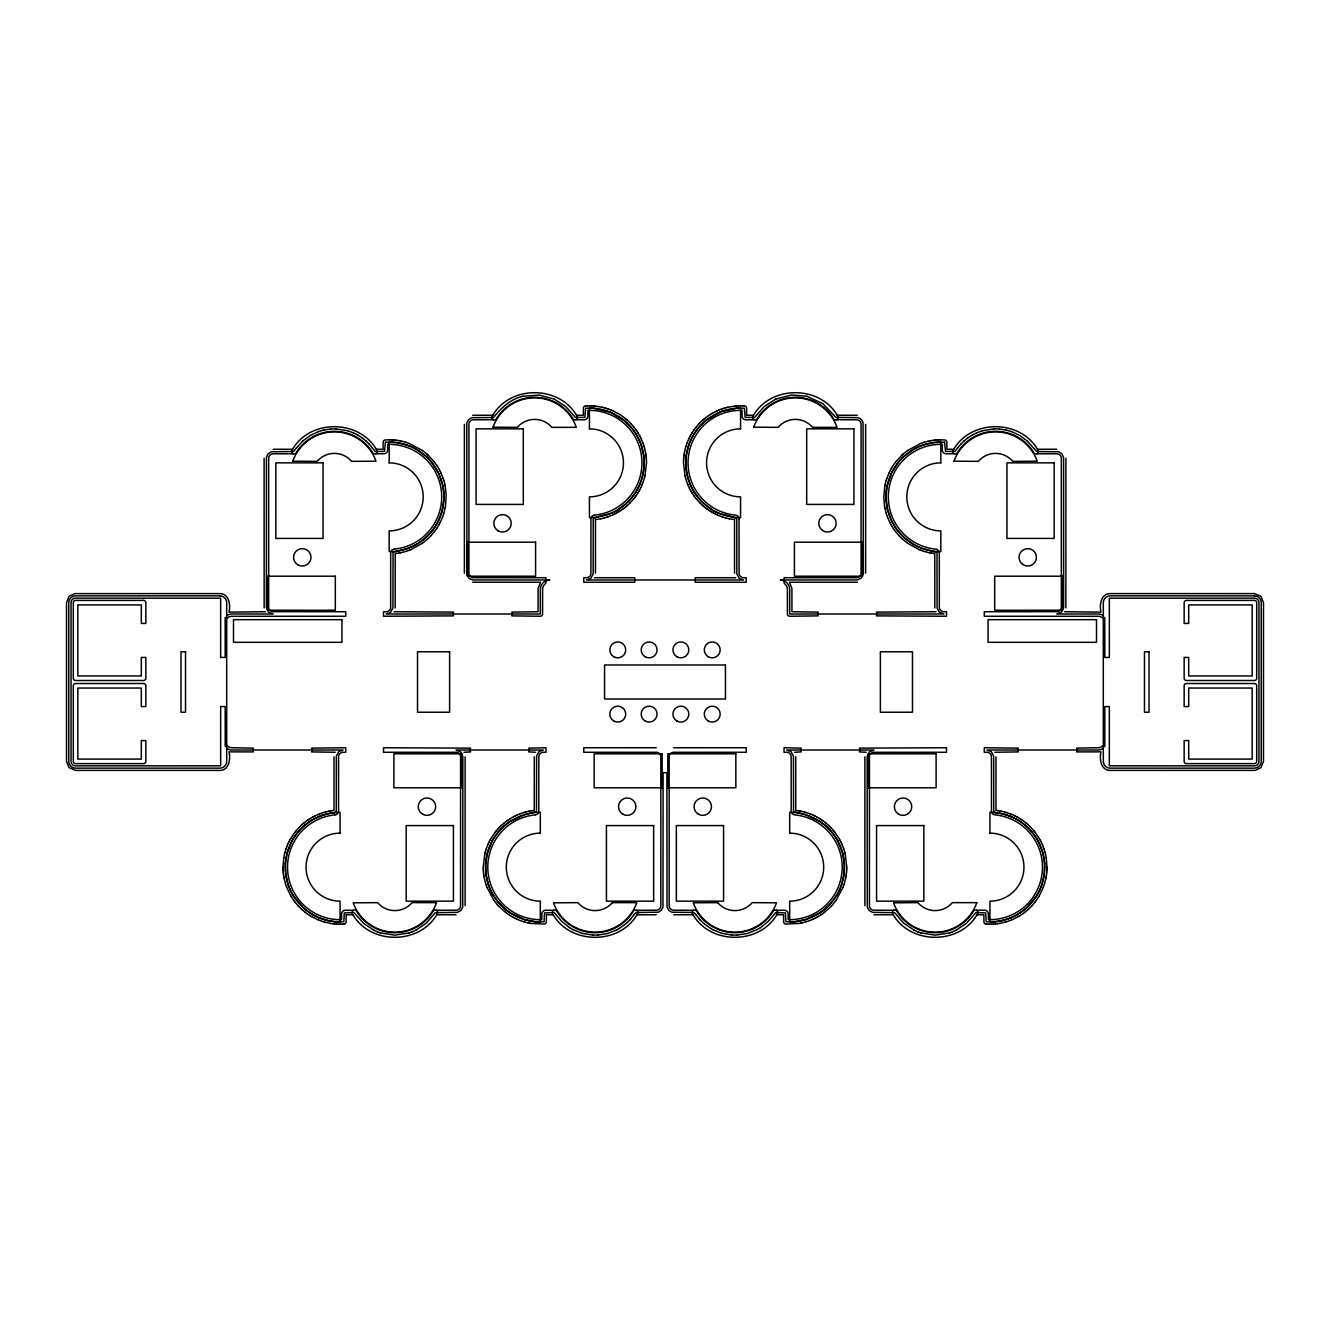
<?xml version="1.0" encoding="UTF-8"?>
<svg xmlns="http://www.w3.org/2000/svg" width="1330" height="1330" viewBox="0 0 1330 1330"><rect width="100%" height="100%" fill="white"/><g stroke="black" fill="none" stroke-linecap="round" stroke-linejoin="round"><path stroke-width="1.5" d="M283.007 867.093L283.756 857.9M443.937 498.634L443.488 489.723M483.256 867.093L484.735 854.242M646.48 462.906L645 475.758M683.52 462.807L683.537 461.045M846.711 868.955L846.745 867.193M1046.976 868.955L1046.993 867.193M285.385 863.569L285.734 874.276L288.178 884.749M385.401 442.242L384.47 451.402L375.127 451.452L372.334 447.944M395.193 607.926L395.226 553.596L396.573 553.43M443.937 498.667L442.092 511.036L438.318 521.077M485.65 863.569L485.999 874.276L488.426 884.749M644.102 466.431L643.753 455.725L641.309 445.251M683.554 460.945L683.637 459.166M846.628 870.834L846.711 869.055M1046.876 870.834L1046.959 869.055M1065.862 607.926L1065.895 458.335M285.385 863.552L287.13 852.979M485.65 863.552L487.395 852.979M644.102 466.448L642.357 477.021M683.637 459.066L683.786 457.304M846.479 872.696L846.612 870.934M1046.727 872.696L1046.876 870.934M683.786 457.221L684.002 455.459M886.512 489.723L886.063 498.634M846.262 874.542L846.462 872.779M1046.511 874.542L1046.71 872.779M445.483 506.098L446.198 495.043L445.151 485.783M684.002 455.359L684.268 453.613M886.512 489.689L887.093 486.182M845.98 876.387L846.246 874.641M1046.245 876.387L1046.494 874.641M283.772 857.8L284.487 854.242M445.151 507.944L445.467 506.198M684.285 453.513L684.601 451.768M884.849 485.783L883.768 496.805L884.516 506.098M845.647 878.232L845.963 876.487M1045.912 878.232L1046.228 876.487M445.118 508.043L443.788 513.38M684.618 451.668L685.449 448.144M884.882 485.683L885.248 483.954M887.093 486.165L891.682 472.632L898.465 462.108M845.631 878.332L844.301 883.652M1045.895 878.332L1044.549 883.652M284.504 854.143L284.936 852.43M484.768 854.143L485.184 852.43M644.551 477.57L644.984 475.857M885.265 483.854L886.212 480.346M284.953 852.33L286.017 848.856M287.147 852.946L291.736 841.325M485.217 852.33L486.265 848.856M487.395 852.946L491.984 841.325M642.357 477.054L639.348 485.45M644.535 477.67L643.471 481.144M685.465 448.044L685.964 446.348M443.755 513.463L442.591 516.905M685.981 446.248L687.161 442.807M688.691 445.251L686.247 455.691L685.898 466.431M886.246 480.246L886.778 478.567M841.574 884.749L844.001 874.309L844.351 863.569M844.267 883.752L843.104 887.193M1041.822 884.749L1044.266 874.309L1044.615 863.569M1044.532 883.752L1043.352 887.193M286.05 848.756L286.648 847.094M486.298 848.756L487.578 845.365M643.437 481.244L642.157 484.635M688.691 445.234L690.652 440.263M886.811 478.468L888.839 473.364M841.558 884.766L839.596 889.737M1041.822 884.766L1039.844 889.737M286.682 846.994L287.33 845.365M442.558 517.004L440.363 522.058M687.194 442.707L688.574 439.349M843.07 887.293L836.088 900.343M1043.318 887.293L1039.378 895.622M287.363 845.265L288.061 843.636M641.426 486.364L642.124 484.735M487.628 845.265L488.326 843.636M288.111 843.553L288.859 841.957M639.331 485.483L637.752 488.675M640.628 488.044L641.376 486.448M488.359 843.553L489.124 841.957M688.624 439.266L689.372 437.67M690.669 440.23L693.113 435.475M888.872 473.264L889.637 471.668M839.579 889.77L838.016 892.962M1039.844 889.77L1037.4 894.525M438.301 521.111L433.713 528.758M439.515 523.704L440.33 522.141M288.909 841.873L289.724 840.294M639.78 489.706L640.578 488.127M689.422 437.57L690.22 436.007M489.157 841.873L489.972 840.294M889.67 471.585L890.485 470.005M438.617 525.35L439.465 523.804M289.757 840.211L290.622 838.665M291.752 841.308L293.531 838.233M637.752 488.692L635.956 491.768M638.865 491.335L639.73 489.789M690.27 435.924L692.099 432.765M490.022 840.211L490.87 838.665M492 841.308L493.779 838.233M890.535 469.922L891.383 468.376M837.135 894.525L838 892.979M438.568 525.433L436.639 528.509M290.672 838.582L294.761 832.447M637.901 492.948L638.816 491.418M693.13 435.459L697.103 429.507M490.92 838.582L495.026 832.447M891.433 468.293L893.361 465.201M837.135 894.541L830.884 903.253L824.45 909.487M1036.469 896.071L1037.383 894.541M1039.329 895.722L1036.353 900.343M293.531 838.199L297.704 832.397M635.956 491.801L632.897 496.19M637.851 493.031L635.84 496.04M692.149 432.682L694.16 429.656M493.796 838.199L497.952 832.397M1036.469 896.088L1026.078 908.324M633.945 914.807L636.122 912.496L658.25 912.197L661.143 910.468L662.972 907.043L663.105 772.68L666.895 772.68L667.028 907.043L668.857 910.468L671.75 912.197L693.878 912.496L696.056 914.807M436.589 528.592L434.478 531.551M893.411 465.118L895.522 462.175M633.928 914.807L630.62 919.063M296.457 447.944L293.514 451.485L271.237 451.801L267.945 453.979L266.416 457.62L266.382 607.212L268.394 612.016L273.199 613.995L232.002 613.995A9.061 9.061 0 0 0 226.965 615.524L226.699 615.707M957.667 447.944L954.874 451.452L945.53 451.402L944.566 442.208M433.696 528.775L431.535 531.601M634.726 497.553L635.773 496.123M694.227 429.59L696.438 426.697M836.038 900.41L832.613 904.733M1035.239 901.84L1036.286 900.41M296.457 447.944L302.675 441.095M957.683 447.944L960.609 444.37M434.411 531.634L430.854 535.824M294.828 832.381L295.925 830.984M631.783 497.603L632.897 496.223M633.562 499.016L634.659 497.62M697.103 429.49L705.798 420.513M495.076 832.381L496.173 830.984M895.589 462.092L901.79 455.259M1035.172 901.923L1031.615 906.112M431.519 531.634L423.938 539.199L416.573 544.303M295.992 830.918L299.682 826.844M297.721 832.381L300.065 829.704M631.767 497.62L629.423 500.296M633.496 499.082L629.805 503.156M696.504 426.631L698.898 423.888M496.24 830.918L497.387 829.571M497.969 832.381L500.313 829.704M898.482 462.092L902.073 458.135M630.603 919.08L629.572 920.21M497.453 829.488L498.634 828.174M831.366 906.112L832.547 904.799M960.626 444.353L963.884 441.095M629.572 920.21L626.247 923.436M430.787 535.89L428.21 538.467M300.081 829.687L303.922 825.963M698.965 423.821L700.195 422.541M629.406 500.313L625.566 504.037M498.7 828.108L499.93 826.844M500.329 829.687L504.186 825.963M831.3 906.179L824.467 912.38M1031.548 906.179L1027.591 910.003M700.262 422.475L702.905 419.997M628.475 504.469L629.738 503.239M299.749 826.761L301.012 825.531M499.997 826.761L501.277 825.531M902.089 458.119L903.369 456.888M428.144 538.534L422.441 543.205M627.095 505.716L628.392 504.536M301.095 825.465L302.409 824.284M901.856 455.193L903.17 453.995M903.386 456.872L913.427 449.424M501.344 825.465L504.087 823.071M302.675 441.078L310.106 435.575L318.469 431.618M963.901 441.078L967.475 438.152M626.231 923.436L619.381 928.44M702.988 419.931L704.335 418.784M625.549 504.053L619.88 508.409M625.665 506.93L627.012 505.782M302.475 824.218L303.822 823.071M303.938 825.947L309.607 821.591M903.236 453.929L907.559 450.521M504.203 825.947L506.946 823.686M1024.715 909.487L1026.062 908.34M1027.525 910.069L1024.715 912.38M704.418 418.717L705.798 417.62M705.814 420.496L721.259 411.585L736.97 408.194L744.351 408.21L745.149 417.337L754.625 417.454L764.201 406.564L775.856 399.05M624.202 508.093L625.582 506.996M303.905 823.004L306.781 820.793M504.153 823.004L507.046 820.793M823.054 910.601L824.434 909.504M1024.682 909.504L1017.35 914.591M705.881 417.554L710.403 414.428M622.706 509.207L624.119 508.143M506.963 823.669L509.872 821.591M823.037 910.618L820.128 912.696M824.384 912.447L821.425 914.558M1103.302 748.291L1103.036 748.491A9.061 9.061 0 0 1 1097.998 750.02L986.91 750.02L991.266 751.583L993.676 756.105L993.726 811.101L995.305 812.613M1023.219 913.494L1024.632 912.447M967.475 438.135L972.662 434.794M422.375 543.272L411.053 549.556M621.177 510.271L622.623 509.257M306.864 820.743L308.311 819.729M907.625 450.454L920.676 443.488M507.112 820.743L508.575 819.729M1023.136 913.544L1020.11 915.572M760.494 927.625L768.291 921.324L775.772 912.513L785.465 912.929L785.914 921.79L795.041 921.673L805.581 919.579M619.863 508.409C612.798 515.425 600.279 514.328 593.213 518.899L593.18 573.895L590.753 578.417L586.43 579.98L743.603 579.98L739.247 578.417L736.82 573.895L736.787 518.899C729.705 514.344 717.202 515.408 710.137 508.409M619.597 511.285L621.093 510.321M308.394 819.679L309.89 818.715M309.624 821.591L312.65 819.712M508.659 819.679L510.138 818.715M509.889 821.591L524.402 814.725M820.111 912.713L805.598 919.562M821.342 914.608L818.249 916.536M760.494 927.625L757.169 929.57M710.486 414.378L711.999 413.464M618.001 512.233L619.514 511.335M309.973 818.665L313.115 816.853M510.221 818.665L513.38 816.853M1018.514 916.536L1020.027 915.622M619.381 928.44L616.688 929.936M416.556 544.319L411.801 546.763M712.082 413.414L716.97 410.904M616.372 513.147L617.918 512.283M913.444 449.407L918.199 446.963M312.666 819.696L319.084 816.537M816.62 917.434L818.166 916.586M1017.334 914.591L1010.916 917.75M1018.431 916.586L1011.814 919.845M972.679 434.794L976.818 432.749M757.152 929.587L747.128 933.544L737.219 935.106M614.709 513.995L616.289 513.197M313.198 816.803L314.778 816.005M513.463 816.803L515.026 816.005M814.974 918.299L816.537 917.484M415.741 930.285L426.564 922.92L435.292 912.679L457.42 912.347L460.828 910.518L462.724 907.043L462.857 756.837L460.895 752.032L456.04 750.02L543.355 750.02L538.999 751.583L536.572 756.105L536.472 811.549L524.419 814.708M616.671 929.936L607.328 933.544L598.201 935.057M956.054 930.285L966.295 923.436L976.037 912.513L985.73 912.929L986.162 921.79L995.305 921.673M415.725 930.285L412.2 931.848M956.037 930.285L952.513 931.848M613.03 514.81L614.626 514.045M314.861 815.955L318.186 814.459M515.126 815.955L516.722 815.19M813.278 919.097L814.874 918.332M775.872 399.05L791.483 395.01L806.828 396.257M375.808 453.73L384.004 453.779A3.824 3.824 0 0 0 387.662 450.006L387.662 444.37L389.175 444.336A52.518 52.518 0 0 1 441.627 494.278A52.518 52.518 0 0 1 394.328 549.124M576.073 419.715L584.252 419.781A3.824 3.824 0 0 0 587.927 416.007L587.927 410.355L589.439 410.338A52.518 52.518 0 0 1 641.891 460.28A52.518 52.518 0 0 1 594.577 515.126M717.07 410.87L718.682 410.155M411.768 546.763L406.797 548.741M611.318 515.541L612.931 514.843M836.786 419.715L857.002 419.798A4.539 4.539 0 0 1 861.075 423.871L861.075 573.629A4.539 4.539 0 0 1 857.002 577.702L784.018 577.719L784.235 583.471A7.182 7.182 0 0 1 787.377 588.725L787.427 613.995A2.261 2.261 0 0 0 789.688 616.256L818.216 615.873A4.904 4.904 0 0 1 818.216 612.116L791.949 611.717L791.899 588.392L789.488 582.257L857.301 582.224M918.232 446.946L923.203 444.985M1037.034 453.73L1057.267 453.813A4.539 4.539 0 0 1 1061.323 457.869L1061.323 607.627A4.539 4.539 0 0 1 1057.267 611.7L984.283 611.717L984.283 616.256L1098.68 616.289A6.8 6.8 0 0 1 1101.789 617.403L1101.938 617.536A2.261 2.261 0 0 0 1104.764 617.436L1104.814 657.436L1109.336 657.436L1109.336 598.201L1254.872 598.151A4.539 4.539 0 0 1 1258.945 602.207L1258.945 761.791A4.539 4.539 0 0 1 1254.872 765.864L1109.336 765.814L1109.336 706.562L1104.814 706.562L1104.814 746.612A2.261 2.261 0 0 0 1101.938 746.479L1101.789 746.596A6.8 6.8 0 0 1 1098.68 747.709L1076.602 748.142A4.904 4.904 0 0 1 1076.602 751.899L1101.024 751.866C1099.162 758.615 1100.941 770.552 1110.101 770.419L1255.204 770.386L1260.923 767.676L1263.5 761.342L1263.5 602.656L1260.923 596.322L1254.439 593.596L1110.101 593.596C1100.941 593.463 1099.162 605.383 1101.024 612.149L1064.665 611.717M516.805 815.157L520.163 813.761M353.414 910.285L345.235 910.219A3.824 3.824 0 0 0 341.577 913.993L341.561 919.645L340.064 919.662A52.518 52.518 0 0 1 287.596 869.72A52.518 52.518 0 0 1 334.911 814.874M553.679 910.285L545.599 910.219A3.824 3.824 0 0 0 541.825 913.993L541.825 919.645L540.312 919.662A52.518 52.518 0 0 1 487.861 869.72A52.518 52.518 0 0 1 535.159 814.874M693.479 910.285L673.246 910.202A4.539 4.539 0 0 1 669.173 906.129L669.173 756.371A4.539 4.539 0 0 1 673.246 752.298L746.23 752.281L746.23 747.743L673.712 747.743M813.195 919.13L809.837 920.526M893.727 910.285L873.494 910.202A4.539 4.539 0 0 1 869.438 906.129L869.438 756.371A4.539 4.539 0 0 1 873.494 752.298L946.495 752.281L946.495 747.743L859.396 748.142A4.904 4.904 0 0 1 859.396 751.899L866.096 752.281M976.835 432.749L982.637 430.671M718.782 410.122L722.19 408.842M409.324 550.238L410.97 549.589M611.218 515.591L607.81 516.871M318.269 814.409L319.915 813.761M319.1 816.52L320.746 815.872M1009.254 918.415L1010.9 917.766M1010.085 920.526L1011.731 919.878M412.2 931.848L409.291 932.895M952.513 931.848L949.603 932.895M409.224 550.271L405.783 551.451M920.776 443.439L924.217 442.275M319.998 813.727L323.456 812.563M320.763 815.872L327.612 813.794M520.263 813.727L523.704 812.563M809.737 920.56L806.296 921.723M1009.237 918.432L1002.388 920.493M1010.002 920.56L1006.544 921.723M318.485 431.602L323.656 430.089M722.273 408.809L723.952 408.277M406.781 548.741L393.065 552.316L392.932 607.827L390.488 612.415L386.166 613.995L540.312 613.995L540.312 589.439A9.443 9.443 0 0 1 549.756 579.98L472.798 579.963L469.158 578.467L466.946 575.192L466.764 423.023L468.609 419.532L472.067 417.653L493.463 417.52C500.978 408.21 510.637 398.784 523.156 396.257M607.727 516.905L604.252 517.952M923.22 444.985L933.66 442.541L944.4 442.192M409.291 932.895L394.844 935.156L380.397 932.895M949.603 932.895L935.156 935.156L920.709 932.895M724.052 408.244L725.748 407.761M405.683 551.468L400.363 552.814M924.317 442.242L927.825 441.311M323.539 812.53L325.235 812.048M523.804 812.53L525.5 812.048M806.196 921.757L802.688 922.704M1004.765 922.239L1006.461 921.757M982.654 430.671L994.059 428.875M725.848 407.728L727.56 407.296M602.44 518.401L604.153 517.985M325.335 812.015L328.876 811.2M525.599 812.015L527.312 811.599M1004.665 922.272L999.279 923.436M523.172 396.257L539.265 395.077L554.128 399.05M323.672 430.089L330.522 429.008M727.66 407.279L734.925 406.082M927.924 441.294L929.637 440.912M600.611 518.8L602.34 518.434M327.629 813.794L334.678 812.63M527.412 811.566L529.14 811.2M800.86 923.087L802.589 922.721M1002.371 920.51L995.322 921.673M929.737 440.895L931.482 440.579M398.518 553.147L400.264 552.831M600.512 518.816L595.474 519.581L595.474 573.163M328.976 811.184L330.721 810.868M529.224 811.184L530.969 810.868M799.031 923.436L800.776 923.12M931.582 440.562L933.327 440.296M396.673 553.413L398.418 553.164M330.804 810.851L332.567 810.585M531.069 810.851L534.261 810.419L534.261 756.837M798.931 923.452L785.614 924.051A2.261 2.261 0 0 1 783.653 921.906L783.636 914.757L776.72 914.757M997.434 923.702L999.196 923.452M933.427 440.296L935.19 440.08M332.666 810.569L334.013 810.419L334.013 756.837M995.588 923.918L997.334 923.718M343.988 924.067L344.138 924.051A2.261 2.261 0 0 0 346.099 921.906L346.099 914.757L353.032 914.757M585.649 405.933L585.499 405.933A2.261 2.261 0 0 0 583.388 408.094L583.388 415.243L576.472 415.243M735.025 406.066L736.787 405.933M935.273 440.08L937.035 439.931M334.695 812.613L336.274 811.101L336.324 756.105L338.734 751.583L343.09 750.02L232.002 750.02A9.061 9.061 0 0 1 226.965 748.491L226.699 748.291M993.726 924.067L995.488 923.934M330.538 429.008L335.925 428.875M598.184 935.057L592.781 935.106M585.749 405.916L587.511 405.833M472.699 415.276L492.832 415.243M736.887 405.916L738.649 405.833M385.6 442.192L396.307 442.541L406.781 444.985M937.135 439.931L938.913 439.848M341.976 924.167L343.738 924.084M991.864 924.167L993.626 924.084M737.219 935.106L731.816 935.057M994.075 428.875L999.462 429.008M587.611 405.833L589.389 405.8M738.749 405.833L740.511 405.8M389.125 439.814L385.135 439.964A2.261 2.261 0 0 0 383.14 442.092L383.123 449.257L376.207 449.257M939.013 439.831L940.776 439.814M340.114 924.2L341.877 924.167M989.986 924.2L991.764 924.167M753.528 415.243L746.612 415.243L746.612 408.244A2.261 2.261 0 0 0 744.634 405.949L744.351 405.933M837.168 415.243L857.301 415.276M273.199 449.257L292.567 449.257M953.793 449.257L946.877 449.257L946.86 442.092A2.261 2.261 0 0 0 944.899 439.964L940.875 439.814M1037.433 449.257L1056.801 449.257M594.261 577.719L634.776 577.719L634.776 582.257L583.77 582.257L583.77 577.719L586.846 577.702A4.539 4.539 0 0 0 590.919 573.629L590.936 518.899A3.824 3.824 0 0 1 594.294 515.109M735.739 577.719L695.224 577.719L695.224 582.257L746.23 582.257L746.23 577.719L743.154 577.702A4.539 4.539 0 0 1 739.081 573.629L739.048 518.783M265.335 611.717L228.976 612.149C230.838 605.383 229.059 593.463 219.899 593.596L74.796 593.629L69.077 596.322L66.5 602.656L66.5 761.342L69.077 767.676L75.561 770.419L219.899 770.419C229.059 770.552 230.838 758.615 228.976 751.866L253.398 751.899A4.904 4.904 0 0 1 253.398 748.142L231.32 747.709A6.8 6.8 0 0 1 228.211 746.596L228.062 746.479A2.261 2.261 0 0 0 225.236 746.579L225.186 706.562L220.664 706.562L220.664 765.814L75.128 765.864A4.539 4.539 0 0 1 71.055 761.791L71.055 602.207A4.539 4.539 0 0 1 75.128 598.151L220.664 598.201L220.664 657.436L225.186 657.436L225.186 617.386A2.261 2.261 0 0 0 228.062 617.536L228.211 617.403A6.8 6.8 0 0 1 231.32 616.289L345.717 616.256L345.717 611.717L272.733 611.7A4.539 4.539 0 0 1 268.677 607.627L268.677 457.869A4.539 4.539 0 0 1 272.733 453.813L292.966 453.73M393.996 611.717L453.58 612.116A4.904 4.904 0 0 0 453.58 615.873L383.506 616.256L383.506 611.717L386.598 611.7A4.539 4.539 0 0 0 390.671 607.627L390.688 552.914A3.824 3.824 0 0 1 394.046 549.107M936.004 611.717L876.42 612.116A4.904 4.904 0 0 1 876.42 615.873L946.495 616.256L946.495 611.717L943.402 611.7A4.539 4.539 0 0 1 939.329 607.627L939.312 552.798A3.89 3.89 0 0 0 935.672 549.124A52.518 52.518 0 0 1 888.374 494.278A52.518 52.518 0 0 1 940.825 444.336L942.338 444.37L942.338 450.122M656.288 747.743L583.77 747.743L583.77 752.281L656.754 752.298A4.539 4.539 0 0 1 660.827 756.371L660.827 906.129A4.539 4.539 0 0 1 656.754 910.202L636.521 910.285M335.226 752.281L311.602 751.899A4.904 4.904 0 0 0 311.602 748.142L345.717 747.743L345.717 752.281L342.641 752.298A4.539 4.539 0 0 0 338.568 756.371L338.551 811.101A3.824 3.824 0 0 1 335.193 814.891M463.904 752.281L470.604 751.899A4.904 4.904 0 0 1 470.604 748.142L383.506 747.743L383.506 752.281L456.506 752.298A4.539 4.539 0 0 1 460.562 756.371L460.562 906.129A4.539 4.539 0 0 1 456.506 910.202L436.273 910.285M535.491 752.281L528.791 751.899A4.904 4.904 0 0 0 528.791 748.142L545.982 747.743L545.982 752.281L542.889 752.298A4.539 4.539 0 0 0 538.833 756.371L538.8 811.101A3.824 3.824 0 0 1 535.441 814.891M794.509 752.281L801.209 751.899A4.904 4.904 0 0 1 801.209 748.142L784.018 747.743L784.018 752.281L787.111 752.298A4.539 4.539 0 0 1 791.167 756.371L791.2 811.217A3.89 3.89 0 0 0 794.841 814.874A52.518 52.518 0 0 1 842.139 869.72A52.518 52.518 0 0 1 789.688 919.662L788.175 919.645L788.175 913.993A3.824 3.824 0 0 0 784.401 910.219L776.321 910.285M994.774 752.281L1018.398 751.899A4.904 4.904 0 0 1 1018.398 748.142L984.283 747.743L984.283 752.281L987.359 752.298A4.539 4.539 0 0 1 991.432 756.371L991.465 811.217M612.332 902.654L636.771 902.654A44.206 44.206 0 0 1 553.48 902.821L577.868 902.654A22.61 22.61 0 0 0 612.299 902.638M717.668 902.654L693.279 902.821A44.206 44.206 0 0 0 776.52 902.821L752.132 902.654A22.61 22.61 0 0 1 717.701 902.638M976.586 910.285L984.649 910.219A3.824 3.824 0 0 1 988.473 913.876M436.656 914.757L456.04 914.757M553.28 914.757L546.364 914.757L546.364 921.757A2.261 2.261 0 0 1 544.386 924.051L531.069 923.452M636.92 914.757L656.288 914.757M673.712 914.757L693.08 914.757M873.96 914.757L893.344 914.757M976.968 914.757L983.901 914.757L983.901 921.906A2.261 2.261 0 0 0 985.863 924.051L986.162 924.067M740.611 405.8L742.389 405.833M589.489 405.8L591.251 405.833M389.225 439.814L390.987 439.831M988.124 924.167L989.886 924.2M338.236 924.167L340.015 924.2M335.941 428.875L347.346 430.671M742.489 405.833L744.251 405.916M591.351 405.833L593.114 405.916M391.087 439.848L392.865 439.931M472.699 582.224L540.512 582.257L538.101 588.392L538.052 611.717L511.784 612.116A4.904 4.904 0 0 1 511.784 615.873L540.312 616.256A2.261 2.261 0 0 0 542.574 613.995L542.623 588.725A7.182 7.182 0 0 1 545.765 583.471L545.982 577.719L472.998 577.702A4.539 4.539 0 0 1 468.925 573.629L468.925 423.871A4.539 4.539 0 0 1 472.998 419.798L493.214 419.715M986.262 924.084L988.024 924.167M336.374 924.084L338.136 924.167M592.781 935.106L582.141 933.344L572.848 929.587M731.799 935.057L721.941 933.344L713.329 929.936M593.213 405.933L594.976 406.066M392.965 439.931L394.727 440.08M334.695 921.673L343.838 921.79L344.271 912.929L353.963 912.513L363.705 923.436L373.946 930.285M334.512 923.934L336.274 924.067M999.478 429.008L1006.328 430.089M595.075 406.082L602.34 407.279M394.81 440.08L396.573 440.296M933.427 553.43L934.774 553.596L934.807 607.926M997.334 810.569L995.987 810.419L995.987 756.837M995.322 812.63L1002.371 813.794M334.678 921.673L327.629 920.51M332.666 923.718L334.412 923.918M396.673 440.296L398.418 440.562M931.582 553.164L933.327 553.413M997.434 810.585L999.196 810.851M798.931 810.851L795.739 810.419L795.739 756.837M330.804 923.452L332.567 923.702M398.518 440.579L400.264 440.895M929.737 552.831L931.482 553.147M729.488 518.816L734.526 519.581L734.526 573.163M999.279 810.868L1001.025 811.184M799.031 810.868L800.776 811.184M529.224 923.12L530.969 923.436M330.721 923.436L325.335 922.272M929.637 552.814L924.317 551.468M400.363 440.912L402.076 441.294M727.66 518.434L729.389 518.8M1001.124 811.2L1004.665 812.015M800.86 811.2L802.589 811.566M527.412 922.721L529.14 923.087M1006.345 430.089L1011.515 431.602M602.44 407.296L604.153 407.728M725.848 517.985L727.56 518.401M402.175 441.311L405.683 442.242M1002.388 813.794L1009.237 815.872M802.688 811.599L804.401 812.015M527.312 922.704L523.804 921.757M327.612 920.493L320.763 918.432M806.845 396.257L822.854 403.672L835.938 417.387L857.85 417.637L860.909 419.083L863.054 422.308L863.336 573.895L861.391 577.968L857.268 579.947L780.245 579.98A9.443 9.443 0 0 1 789.688 589.439L789.688 613.995L943.868 613.995L939.063 612.016L937.085 607.893L936.985 552.465L923.22 548.741M604.252 407.761L605.948 408.244M725.748 517.952L722.273 516.905M1004.765 812.048L1006.461 812.53M804.5 812.048L806.196 812.53M805.581 814.708L793.528 811.549L793.428 756.105L791.001 751.583L786.645 750.02L873.96 750.02L869.172 751.982L867.143 756.803L867.276 907.043L869.172 910.518L872.58 912.347L894.708 912.679L903.436 922.92L914.259 930.285M524.419 919.579L534.926 921.673L544.086 921.79L544.535 912.929L554.228 912.513L561.692 921.324L569.506 927.625M323.539 921.757L325.235 922.239M347.363 430.671L353.165 432.749M606.048 408.277L607.727 408.809M924.217 551.451L920.776 550.271M405.783 442.275L409.224 443.439M1006.544 812.563L1010.002 813.727M806.296 812.563L809.737 813.727M805.598 814.725L820.111 821.591M524.402 919.562L509.889 912.713M523.704 921.723L520.263 920.56M323.456 921.723L319.998 920.56M920.709 932.895L917.8 931.848M380.397 932.895L377.487 931.848M607.81 408.842L611.218 410.122M923.203 548.741L918.232 546.763M722.19 516.871L718.782 515.591M406.797 444.985L411.768 446.946M1011.532 431.618L1019.894 435.558L1027.325 441.078M919.03 549.589L920.676 550.238M409.324 443.488L422.375 450.454M1010.085 813.761L1011.731 814.409M1009.254 815.872L1010.9 816.52M809.837 813.761L813.195 815.157M520.163 920.526L516.805 919.13M319.1 917.766L320.746 918.415M318.269 919.878L319.915 920.526M917.8 931.848L914.275 930.285M377.487 931.848L373.963 930.285M954.192 453.73L946.112 453.779A3.824 3.824 0 0 1 942.288 450.122M753.927 419.715L745.864 419.781A3.824 3.824 0 0 1 742.04 416.124L742.074 410.355L740.561 410.338A52.518 52.518 0 0 0 688.109 460.28A52.518 52.518 0 0 0 735.424 515.126A3.89 3.89 0 0 1 739.148 518.783M611.318 410.155L612.931 410.87M918.947 549.556L907.625 543.272M717.07 514.843L718.682 515.541M1011.814 814.459L1015.139 815.955M1010.916 816.537L1017.334 819.696M319.084 917.75L312.666 914.591M318.186 919.845L311.569 916.586M353.182 432.749L357.321 434.794M554.144 399.05L565.782 406.564L575.375 417.454L584.851 417.337L585.649 408.21L592.997 408.177L610.387 412.234L624.186 420.496M918.199 546.763L913.444 544.319M613.03 410.904L617.918 413.414M715.374 514.045L716.97 514.81M411.801 446.963L416.556 449.407M813.278 815.19L814.874 815.955M515.126 918.332L516.722 919.097M713.711 513.197L715.291 513.995M1015.222 816.005L1016.802 816.803M814.974 816.005L816.537 816.803M513.463 917.484L515.026 918.299M713.312 929.936L710.619 928.44M572.831 929.57L569.506 927.625M712.082 512.283L713.628 513.147M1016.885 816.853L1020.027 818.665M816.62 816.853L819.779 818.665M511.834 916.586L513.38 917.434M357.338 434.794L362.525 438.135M913.427 544.303L904.716 538.052L898.482 531.634M618.001 413.464L619.514 414.378M710.486 511.335L711.999 512.233M416.573 449.424L426.614 456.872M1017.35 819.712L1020.376 821.591M511.751 916.536L508.659 914.608M312.65 914.591L305.318 909.504M309.973 915.622L311.486 916.536M710.619 928.44L703.769 923.436M619.597 414.428L624.119 417.554M708.907 510.321L710.403 511.285M1020.11 818.715L1021.606 819.679M819.862 818.715L821.342 819.679M309.89 915.572L306.864 913.544M710.12 508.409L704.451 504.053M707.377 509.257L708.824 510.271M1021.689 819.729L1023.136 820.743M1020.393 821.591L1026.062 825.947M821.425 819.729L822.888 820.743M820.128 821.591L823.037 823.669M509.872 912.696L506.963 910.618M508.575 914.558L505.616 912.447M1103.302 615.707L1103.036 615.524A9.061 9.061 0 0 0 1097.998 613.995L1056.801 613.995L1061.606 612.016L1063.618 607.212L1063.584 457.686L1062.105 454.029L1058.83 451.818L1036.635 451.518L1033.543 447.944M907.559 543.205L901.856 538.534M705.881 508.143L707.294 509.207M1023.219 820.793L1026.095 823.004M422.441 450.521L426.764 453.929M822.954 820.793L825.847 823.004M305.368 912.447L306.781 913.494M362.525 438.152L366.099 441.078M624.202 417.62L625.582 418.717M704.418 506.996L705.798 508.093M823.054 823.686L825.797 825.947M505.566 909.504L506.946 910.601M505.533 912.38L498.7 906.179M305.285 912.38L302.475 910.069M625.665 418.784L627.012 419.931M624.202 420.513L632.897 429.49M702.988 505.782L704.335 506.93M1026.178 823.071L1027.525 824.218M825.913 823.071L828.657 825.465M505.55 909.487L497.969 901.906L492.865 894.541M303.938 908.34L305.285 909.487M703.753 923.436L700.428 920.21M627.095 419.997L629.738 422.475M704.435 504.037L700.594 500.313M701.608 504.536L702.905 505.716M1027.591 824.284L1028.905 825.465M1026.078 825.963L1029.919 829.687M426.83 453.995L428.144 455.193M825.814 825.963L829.671 829.687M303.922 908.324L293.531 896.088M302.409 910.003L298.452 906.179M1027.325 441.095L1033.543 447.944M366.116 441.095L369.374 444.353M901.79 538.467L899.213 535.89M700.262 503.239L701.525 504.469M1028.988 825.531L1030.251 826.761M828.723 825.531L830.003 826.761M428.21 455.259L434.411 462.092M426.631 456.888L427.911 458.119M1030.318 826.844L1034.009 830.918M629.805 422.541L631.035 423.821M700.195 503.156L696.504 499.082M830.07 826.844L831.3 828.108M427.928 458.135L431.519 462.092M700.428 920.21L699.397 919.08M899.147 535.824L895.589 531.634M1029.935 829.704L1032.28 832.381M631.102 423.888L633.496 426.631M700.577 500.296L698.233 497.62M831.366 828.174L832.547 829.488M829.687 829.704L832.031 832.381M497.453 904.799L498.634 906.112M298.385 906.112L294.828 901.923M369.391 444.37L372.317 447.944M699.381 919.063L696.072 914.807M832.613 829.571L833.76 830.918M497.387 904.733L493.962 900.41M898.465 531.601L896.304 528.775M1034.075 830.984L1035.172 832.381M1032.296 832.397L1036.469 838.199M697.103 496.223L698.217 497.603M695.341 497.62L696.438 499.016M633.562 426.697L635.773 429.59M833.827 830.984L834.924 832.381M832.048 832.397L836.204 838.199M431.535 462.108L439.066 474.245L442.907 486.165M895.522 531.551L893.411 528.592M1035.239 832.447L1039.329 838.582M697.103 496.19L694.044 491.801M694.227 496.123L695.274 497.553M632.897 429.507L636.87 435.459M834.974 832.447L839.08 838.582M434.478 462.175L436.589 465.118M293.714 900.41L294.761 901.84M896.287 528.758L891.699 521.111M694.16 496.04L692.149 493.031M635.84 429.656L637.851 432.682M493.912 900.343L486.93 887.293M293.647 900.343L290.672 895.722M893.361 528.509L891.433 525.433M436.639 465.201L438.568 468.293M1036.469 838.233L1038.248 841.308M694.044 491.768L692.248 488.692M691.184 491.418L692.099 492.948M637.901 432.765L639.73 435.924M836.221 838.233L838 841.308M292.617 894.541L293.531 896.071M890.535 523.804L891.383 525.35M1039.378 838.665L1040.243 840.211M690.27 489.789L691.135 491.335M636.887 435.475L639.331 440.23M839.13 838.665L839.978 840.211M438.617 468.376L439.465 469.922M492 892.979L492.865 894.525M292.6 894.525L290.156 889.77M290.622 895.622L286.682 887.293M889.67 522.141L890.485 523.704M1040.276 840.294L1041.091 841.873M1038.264 841.325L1042.853 852.946M692.248 488.675L690.669 485.483M689.422 488.127L690.22 489.706M639.78 436.007L640.578 437.57M840.028 840.294L840.843 841.873M838.016 841.325L842.605 852.946M439.515 470.005L440.33 471.585M491.984 892.962L490.421 889.77M891.682 521.077L887.476 509.307L886.063 498.667M1041.141 841.957L1041.889 843.553M889.637 522.058L887.442 517.004M688.624 486.448L689.372 488.044M840.876 841.957L841.641 843.553M640.628 437.67L641.376 439.266M440.363 471.668L441.128 473.264M1041.939 843.636L1042.637 845.265M690.652 485.45L687.643 477.054M687.876 484.735L688.574 486.364M841.674 843.636L842.372 845.265M641.426 439.349L642.806 442.707M639.348 440.263L641.309 445.234M441.161 473.364L443.189 478.468M490.404 889.737L488.443 884.766M290.156 889.737L288.178 884.766M1042.67 845.365L1043.318 846.994M842.422 845.365L843.702 848.756M687.843 484.635L686.563 481.244M1043.352 847.094L1043.95 848.756M887.409 516.905L886.246 513.463M642.839 442.807L644.019 446.248M486.896 887.193L485.733 883.752M286.648 887.193L285.468 883.752M1043.984 848.856L1045.048 852.33M843.735 848.856L844.783 852.33M686.529 481.144L685.465 477.67M443.223 478.567L443.755 480.246M886.212 513.38L884.882 508.043M644.036 446.348L644.535 448.044M443.788 480.346L444.735 483.854M485.699 883.652L484.369 878.332M285.451 883.652L284.105 878.332M1045.064 852.43L1045.496 854.143M1042.87 852.979L1044.615 863.552M844.816 852.43L845.232 854.143M842.605 852.979L844.351 863.552M687.643 477.021L685.898 466.448M685.017 475.857L685.449 477.57M644.551 448.144L645.383 451.668M1045.513 854.242L1046.228 857.8M845.265 854.242L846.745 867.093M685 475.758L683.52 462.906M444.752 483.954L445.118 485.683M884.533 506.198L884.849 507.944M645.399 451.768L645.715 453.513M442.907 486.182L443.488 489.689M484.037 876.487L484.353 878.232M283.772 876.487L284.088 878.232M1046.245 857.9L1046.993 867.093M645.732 453.613L645.998 455.359M483.754 874.641L484.02 876.387M283.506 874.641L283.756 876.387M645.998 455.459L646.214 457.221M483.538 872.779L483.738 874.542M283.29 872.779L283.49 874.542M646.214 457.304L646.363 459.066M483.389 870.934L483.522 872.696M283.124 870.934L283.273 872.696M646.363 459.166L646.447 460.945M483.289 869.055L483.372 870.834M283.041 869.055L283.124 870.834M264.138 607.926L264.105 458.335M988.423 913.893L988.439 919.645L989.936 919.662A52.518 52.518 0 0 0 1042.404 869.72A52.518 52.518 0 0 0 995.089 814.874A3.89 3.89 0 0 1 991.365 811.217M646.463 461.045L646.48 462.807M483.256 867.193L483.289 868.955M283.007 867.193L283.024 868.955M865.63 424.337L865.63 573.163M864.882 756.837L864.882 905.663M465.118 756.837L465.118 905.663M464.37 424.337L464.37 573.163M292.766 461.194L317.155 461.344A22.61 22.61 0 0 1 351.602 461.36L376.008 461.194A44.206 44.206 0 0 0 292.766 461.194M493.014 427.179L517.42 427.346A22.61 22.61 0 0 1 551.85 427.362L576.322 427.346A44.206 44.206 0 0 0 493.014 427.179M436.523 902.654L436.473 902.821A44.206 44.206 0 0 1 353.215 902.821L377.62 902.654A22.61 22.61 0 0 0 412.051 902.638L436.523 902.654M753.728 427.179L778.133 427.346A22.61 22.61 0 0 1 812.563 427.362L837.036 427.346A44.206 44.206 0 0 0 753.728 427.179M953.992 461.194L978.381 461.344A22.61 22.61 0 0 1 1012.812 461.36L1037.234 461.194A44.206 44.206 0 0 0 953.992 461.194M976.835 902.654L976.785 902.821A44.206 44.206 0 0 1 893.527 902.821L917.933 902.654A22.61 22.61 0 0 0 952.363 902.638L976.835 902.654M292.384 449.54L291.968 450.222A2.461 2.461 0 0 0 292.75 453.613A2.461 2.461 0 0 0 296.141 452.815A44.788 44.788 0 0 1 372.649 452.815A2.461 2.461 0 0 0 376.024 453.613A2.461 2.461 0 0 0 376.822 450.222C359.715 419.216 310.056 418.767 292.417 449.507M492.649 415.525L492.216 416.224A2.461 2.461 0 0 0 493.014 419.598A2.461 2.461 0 0 0 496.389 418.817A44.788 44.788 0 0 1 572.914 418.8A2.461 2.461 0 0 0 576.289 419.598A2.461 2.461 0 0 0 577.07 416.224C559.963 385.185 510.255 384.769 492.649 415.525M437.271 913.777C420.031 945.131 369.657 945.131 352.417 913.777A2.461 2.461 0 0 1 353.198 910.402A2.461 2.461 0 0 1 356.59 911.183A44.788 44.788 0 0 0 433.098 911.2A2.461 2.461 0 0 1 436.489 910.402A2.461 2.461 0 0 1 437.271 913.777M753.362 415.525L752.93 416.224A2.461 2.461 0 0 0 753.711 419.598A2.461 2.461 0 0 0 757.102 418.817A44.788 44.788 0 0 1 833.611 418.8A2.461 2.461 0 0 0 836.986 419.598A2.461 2.461 0 0 0 837.784 416.224C820.677 385.185 770.968 384.786 753.362 415.525M637.536 913.777C620.279 945.148 569.922 945.148 552.665 913.777A2.461 2.461 0 0 1 553.463 910.402A2.461 2.461 0 0 1 556.838 911.183A44.788 44.788 0 0 0 633.363 911.2A2.461 2.461 0 0 1 636.738 910.402A2.461 2.461 0 0 1 637.536 913.777M953.61 449.54L953.178 450.222A2.461 2.461 0 0 0 953.976 453.613A2.461 2.461 0 0 0 957.351 452.815A44.788 44.788 0 0 1 1033.876 452.815A2.461 2.461 0 0 0 1037.25 453.613A2.461 2.461 0 0 0 1038.032 450.222C1020.925 419.199 971.266 418.784 953.627 449.507M777.335 913.777C760.078 945.148 709.721 945.148 692.465 913.777A2.461 2.461 0 0 1 693.263 910.402A2.461 2.461 0 0 1 696.637 911.183A44.788 44.788 0 0 0 773.162 911.2A2.461 2.461 0 0 1 776.537 910.402A2.461 2.461 0 0 1 777.335 913.777M977.583 913.777C960.343 945.131 909.969 945.131 892.729 913.777A2.461 2.461 0 0 1 893.511 910.402A2.461 2.461 0 0 1 896.902 911.183A44.788 44.788 0 0 0 973.41 911.2A2.461 2.461 0 0 1 976.802 910.402A2.461 2.461 0 0 1 977.583 913.777M523.305 428.842L476.074 428.842L476.074 504.419L523.305 504.419L523.305 428.842M853.927 428.842L806.695 428.842L806.695 504.419L853.927 504.419L853.927 428.842M323.057 462.857L275.825 462.857L275.825 538.417L323.057 538.417L323.057 462.857M1054.175 462.857L1006.943 462.857L1006.943 538.417L1054.175 538.417L1054.175 462.857M535.591 542.208L467.578 542.208L467.578 576.206L535.591 576.206L535.591 542.208M862.422 542.208L794.409 542.208L794.409 576.206L862.422 576.206L862.422 542.208M335.326 576.206L267.33 576.206L267.33 610.221L335.326 610.221L335.326 576.206M1062.67 576.206L994.674 576.206L994.674 610.221L1062.67 610.221L1062.67 576.206M219.899 595.857L75.561 595.857A6.8 6.8 0 0 0 68.761 602.656L68.761 761.342A6.8 6.8 0 0 0 75.561 768.158L219.899 768.158A6.8 6.8 0 0 0 226.699 761.342L226.699 602.656A6.8 6.8 0 0 0 219.899 595.857M1254.439 595.857L1110.101 595.857A6.8 6.8 0 0 0 1103.302 602.656L1103.302 761.342A6.8 6.8 0 0 0 1110.101 768.158L1254.439 768.158A6.8 6.8 0 0 0 1261.239 761.342L1261.239 602.656A6.8 6.8 0 0 0 1254.439 595.857M143.573 600.395L75.561 600.395A2.261 2.261 0 0 0 73.3 602.656L73.3 678.217A2.261 2.261 0 0 0 75.561 680.495L143.573 680.495A2.261 2.261 0 0 0 145.851 678.217L145.851 657.436L141.312 657.436L141.312 675.956L77.838 675.956L77.838 604.917L141.312 604.917L141.312 623.438L145.851 623.438L145.851 602.656A2.261 2.261 0 0 0 143.573 600.395M1254.439 600.395L1186.427 600.395A2.261 2.261 0 0 0 1184.149 602.656L1184.149 623.438L1188.688 623.438L1188.688 604.917L1252.162 604.917L1252.162 675.956L1188.688 675.956L1188.688 657.436L1184.149 657.436L1184.149 678.217A2.261 2.261 0 0 0 1186.427 680.495L1254.439 680.495A2.261 2.261 0 0 0 1256.7 678.217L1256.7 602.656A2.261 2.261 0 0 0 1254.439 600.395M341.943 619.664L233.498 619.664L233.498 642.324L341.943 642.324L341.943 619.664M1096.502 619.664L988.057 619.664L988.057 642.324L1096.502 642.324L1096.502 619.664M185.518 651.783L180.98 651.783L180.98 712.232L185.518 712.232L185.518 651.783M449.623 651.783L417.52 651.783L417.52 712.232L449.623 712.232L449.623 651.783M912.48 651.783L880.377 651.783L880.377 712.232L912.48 712.232L912.48 651.783M1149.02 651.783L1144.482 651.783L1144.482 712.232L1149.02 712.232L1149.02 651.783M725.449 665L604.552 665L604.552 698.998L725.449 698.998L725.449 665M143.573 683.52L75.561 683.52A2.261 2.261 0 0 0 73.3 685.781L73.3 761.342A2.261 2.261 0 0 0 75.561 763.62L143.573 763.62A2.261 2.261 0 0 0 145.851 761.342L145.851 740.561L141.312 740.561L141.312 759.081L77.838 759.081L77.838 688.042L141.312 688.042L141.312 706.562L145.851 706.562L145.851 685.781A2.261 2.261 0 0 0 143.573 683.52M1254.439 683.52L1186.427 683.52A2.261 2.261 0 0 0 1184.149 685.781L1184.149 706.562L1188.688 706.562L1188.688 688.042L1252.162 688.042L1252.162 759.081L1188.688 759.081L1188.688 740.561L1184.149 740.561L1184.149 761.342A2.261 2.261 0 0 0 1186.427 763.62L1254.439 763.62A2.261 2.261 0 0 0 1256.7 761.342L1256.7 685.781A2.261 2.261 0 0 0 1254.439 683.52M461.909 753.794L393.896 753.794L393.896 787.792L461.909 787.792L461.909 753.794M662.174 753.794L594.161 753.794L594.161 787.792L662.174 787.792L662.174 753.794M735.839 753.794L667.826 753.794L667.826 787.792L735.839 787.792L735.839 753.794M936.104 753.794L868.091 753.794L868.091 787.792L936.104 787.792L936.104 753.794M453.414 825.581L406.182 825.581L406.182 901.158L453.414 901.158L453.414 825.581M653.662 825.581L606.43 825.581L606.43 901.158L653.662 901.158L653.662 825.581M723.57 825.581L676.338 825.581L676.338 901.158L723.57 901.158L723.57 825.581M923.818 825.581L876.586 825.581L876.586 901.158L923.818 901.158L923.818 825.581M989.936 833.145L989.936 812.364A54.779 54.779 0 0 1 1044.732 867.143A54.779 54.779 0 0 1 989.936 921.939L989.936 901.158A33.998 33.998 0 0 0 1023.95 867.143A33.998 33.998 0 0 0 989.936 833.145M940.825 462.857L940.825 442.075A54.779 54.779 0 0 0 886.029 496.855A54.779 54.779 0 0 0 940.825 551.651L940.825 530.87A33.998 33.998 0 0 1 906.811 496.855A33.998 33.998 0 0 1 940.825 462.857M789.688 833.145L789.688 812.364A54.779 54.779 0 0 1 844.467 867.143A54.779 54.779 0 0 1 789.688 921.939L789.688 901.158A33.998 33.998 0 0 0 823.686 867.143A33.998 33.998 0 0 0 789.688 833.145M740.561 428.842L740.561 408.061A54.779 54.779 0 0 0 685.781 462.857A54.779 54.779 0 0 0 740.561 517.636L740.561 496.855A33.998 33.998 0 0 1 706.562 462.857A33.998 33.998 0 0 1 740.561 428.842M589.439 428.842L589.439 408.061A54.779 54.779 0 0 1 644.219 462.857A54.779 54.779 0 0 1 589.439 517.636L589.439 496.855A33.998 33.998 0 0 0 623.438 462.857A33.998 33.998 0 0 0 589.439 428.842M540.312 833.145L540.312 812.364A54.779 54.779 0 0 0 485.533 867.143A54.779 54.779 0 0 0 540.312 921.939L540.312 901.158A33.998 33.998 0 0 1 506.314 867.143A33.998 33.998 0 0 1 540.312 833.145M389.175 462.857L389.175 442.075A54.779 54.779 0 0 1 443.971 496.855A54.779 54.779 0 0 1 389.175 551.651L389.175 530.87A33.998 33.998 0 0 0 423.189 496.855A33.998 33.998 0 0 0 389.175 462.857M340.064 833.145L340.064 812.364A54.779 54.779 0 0 0 285.268 867.143A54.779 54.779 0 0 0 340.064 921.939L340.064 901.158A33.998 33.998 0 0 1 306.05 867.143A33.998 33.998 0 0 1 340.064 833.145M708.258 656.754A7.93 7.93 0 0 0 720.162 649.888A7.93 7.93 0 0 0 708.258 643.022A7.93 7.93 0 0 0 708.258 656.754M708.258 720.993A7.93 7.93 0 0 0 720.162 714.127A7.93 7.93 0 0 0 708.258 707.244A7.93 7.93 0 0 0 708.258 720.993M676.904 656.754A7.93 7.93 0 0 0 688.807 649.888A7.93 7.93 0 0 0 676.904 643.022A7.93 7.93 0 0 0 676.904 656.754M676.904 720.993A7.93 7.93 0 0 0 688.807 714.127A7.93 7.93 0 0 0 676.904 707.244A7.93 7.93 0 0 0 676.904 720.993M645.166 656.754A7.93 7.93 0 0 0 657.07 649.888A7.93 7.93 0 0 0 645.166 643.022A7.93 7.93 0 0 0 645.166 656.754M645.166 720.993A7.93 7.93 0 0 0 657.07 714.127A7.93 7.93 0 0 0 645.166 707.244A7.93 7.93 0 0 0 645.166 720.993M613.795 656.754A7.93 7.93 0 0 0 625.699 649.888A7.93 7.93 0 0 0 613.795 643.022A7.93 7.93 0 0 0 613.795 656.754M613.795 720.993A7.93 7.93 0 0 0 625.699 714.127A7.93 7.93 0 0 0 613.795 707.244A7.93 7.93 0 0 0 613.795 720.993M698.433 814.209A8.695 8.695 0 0 0 711.467 806.695A8.695 8.695 0 0 0 698.433 799.164A8.695 8.695 0 0 0 698.433 814.209M898.698 814.209A8.695 8.695 0 0 0 911.732 806.695A8.695 8.695 0 0 0 898.698 799.164A8.695 8.695 0 0 0 898.698 814.209M822.406 530.371A8.695 8.695 0 0 0 836.121 524.17A8.695 8.695 0 0 0 823.885 515.392A8.695 8.695 0 0 0 822.406 530.371M1022.67 564.386A8.695 8.695 0 0 0 1036.369 558.168A8.695 8.695 0 0 0 1024.133 549.406A8.695 8.695 0 0 0 1022.67 564.386M622.872 814.209A8.695 8.695 0 0 0 635.906 806.695A8.695 8.695 0 0 0 622.872 799.164A8.695 8.695 0 0 0 622.872 814.209M422.608 814.209A8.695 8.695 0 0 0 435.658 806.695A8.695 8.695 0 0 0 422.608 799.164A8.695 8.695 0 0 0 422.608 814.209M498.185 530.836A8.695 8.695 0 0 0 511.219 523.305A8.695 8.695 0 0 0 498.185 515.791A8.695 8.695 0 0 0 498.185 530.836M297.92 564.834A8.695 8.695 0 0 0 310.971 557.32A8.695 8.695 0 0 0 297.92 549.789A8.695 8.695 0 0 0 297.92 564.834"/></g></svg>
